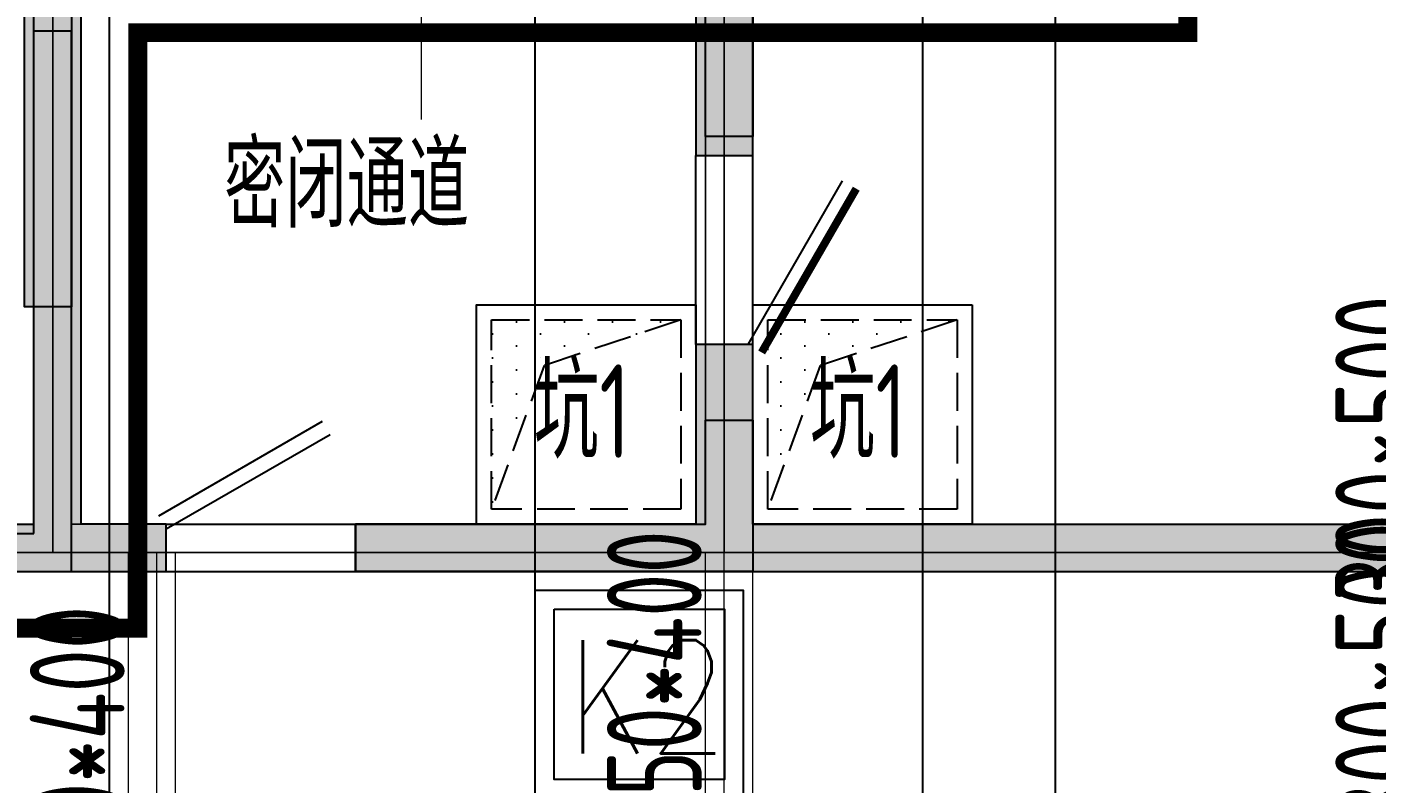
# Model space of a CAD drawing. Extents: x 369444 to 684549, y -549309 to 575337.
# Drawn here: x 394688 to 401824, y 396488 to 400487 of the extents above; entities that cross this region are included whole.
import ezdxf

# ---------------------------------------------------------------- set-up
doc = ezdxf.new("R2010")
doc.units = 0
doc.header["$LTSCALE"] = 1000
doc.header["$MEASUREMENT"] = 0
for name, pattern in [('__DASH', [0.35, 0.25, -0.1]), ('DASH', [0.35, 0.25, -0.1]), ('DOTE', [2.42, 2, -0.2, 0.02, -0.2])]:
    doc.linetypes.add(name, pattern=pattern)
for name, color, linetype, lineweight, true_color in [('-1-0-1', 7, 'Continuous', 0, 0xc0c0c0), ('-1-1-2', 7, 'Continuous', 0, 0xc0c0c0), ('-2-0-1', 1, 'Continuous', 0, 0xff0000), ('-2-1-2', 9, 'Continuous', 0, 0x808080), ('1-6-1', 7, 'Continuous', 0, 0x55ff55), ('1-6-2', 7, 'Continuous', 0, 0x55ff55), ('12-6-1', 4, 'Continuous', 0, 0x00ffff), ('12-6-2', 4, 'Continuous', 0, 0x00ffff), ('12-6-5', 4, 'Continuous', 0, 0x00ffff)]:
    doc.layers.add(name, color=color, linetype=linetype, lineweight=lineweight, true_color=true_color)
for name, color, linetype in [('AIRD-PLUM', 122, 'Continuous'), ('DOTE', 1, 'Continuous'), ('PUB_HATCH', 8, 'Continuous'), ('WALL', 9, 'Continuous'), ('WINDOW', 4, 'Continuous'), ('填充', 8, 'Continuous'), ('文字', 2, 'Continuous'), ('车库集水坑', 60, 'Continuous'), ('防火分区线', 7, 'Continuous')]:
    doc.layers.add(name, color=color, linetype=linetype)
doc.layers.add('DOTE2', color=122, linetype='DOTE', lineweight=9)
doc.styles.add('_HZTXT', font='txt.shx', dxfattribs={"width": 0.8, "bigfont": 'HZTXT.shx'})
doc.styles.add('_TCH_DIM', font='SIMPLEX', dxfattribs={"bigfont": 'GBCBIG'})
doc.styles.add('yjkcad', font='yjkeng.shx', dxfattribs={"width": 0.7, "height": 250, "bigfont": 'yjkchn.shx'})
doc.styles.add('说明', font='TSSDENG', dxfattribs={"width": 0.7, "bigfont": 'HZTXT'})

# ---------------------------------------------------------------- blocks, each defined once
blk = doc.blocks.new('22#loudixiayicengjksdf')
at = {"layer": 'WALL'}
h = blk.add_hatch(color=0, dxfattribs=at)
h.dxf.hatch_style = 1
h.paths.add_polyline_path([(-183057.3, -69118.8), (-183057.3, -68618.8), (-183557.3, -68618.8), (-183557.3, -69118.8)], flags=17)
h.paths.add_polyline_path([(-170857.3, -69118.8), (-170857.3, -68618.8), (-171407.3, -68618.8), (-171407.3, -69118.8)], flags=17)
h.paths.add_polyline_path([(-171407.3, -70818.8), (-171157.3, -70818.8), (-171157.3, -70418.8), (-171557.3, -70418.8), (-171557.3, -70818.8)], flags=17)
h.paths.add_polyline_path([(-183507.3, -70818.8), (-183357.3, -70818.8), (-183357.3, -70418.8), (-183757.3, -70418.8), (-183757.3, -70818.8)], flags=17)
h.paths.add_polyline_path([(-168657.3, -64218.8), (-170857.3, -64218.8), (-170857.3, -66418.8), (-170307.3, -66418.8), (-170307.3, -66618.8), (-171107.3, -66618.8), (-171107.3, -63968.8), (-168457.3, -63968.8), (-168457.3, -66618.8), (-169207.3, -66618.8), (-169207.3, -66418.8), (-168657.3, -66418.8)])
h.paths.add_polyline_path([(-179257.3, -73468.8), (-179807.3, -73468.8), (-179807.3, -73218.8), (-179257.3, -73218.8), (-178857.3, -73218.8), (-178857.3, -73468.8), (-179007.3, -73468.8), (-179007.3, -76368.8), (-180757.3, -76368.8), (-180757.3, -76118.8), (-179257.3, -76118.8)])
h.paths.add_polyline_path([(-165957.3, -64218.8), (-166607.3, -64218.8), (-166607.3, -63968.8), (-165707.3, -63968.8), (-165707.3, -65768.8), (-165957.3, -65768.8)])
h.paths.add_polyline_path([(-188307.3, -64018.8), (-188957.3, -64018.8), (-188957.3, -65568.8), (-189207.3, -65568.8), (-189207.3, -63768.8), (-188307.3, -63768.8)])
h.paths.add_polyline_path([(-173307.3, -80968.8), (-174157.3, -80968.8), (-174857.3, -80968.8), (-174857.3, -80718.8), (-174407.3, -80718.8), (-174407.3, -77518.8), (-174157.3, -77518.8), (-174157.3, -80718.8), (-173307.3, -80718.8)])
h.paths.add_polyline_path([(-180757.3, -80968.8), (-181607.3, -80968.8), (-181607.3, -80718.8), (-180757.3, -80718.8), (-180757.3, -77518.8), (-180507.3, -77518.8), (-180507.3, -80718.8), (-180057.3, -80718.8), (-180057.3, -80968.8)])
h.paths.add_polyline_path([(-175107.3, -73468.8), (-175657.3, -73468.8), (-175657.3, -76118.8), (-174157.3, -76118.8), (-174157.3, -76368.8), (-175907.3, -76368.8), (-175907.3, -73468.8), (-176057.3, -73468.8), (-176057.3, -73218.8), (-175657.3, -73218.8), (-175107.3, -73218.8)])
h.paths.add_polyline_path([(-159582.3, -72668.8), (-160057.3, -72668.8), (-160057.3, -74418.8), (-160307.3, -74418.8), (-160307.3, -72668.8), (-160407.3, -72668.8), (-160407.3, -72418.8), (-160057.3, -72418.8), (-159582.3, -72418.8)])
h.paths.add_polyline_path([(-163357.3, -80968.8), (-163657.3, -80968.8), (-164057.3, -80968.8), (-164057.3, -80718.8), (-163907.3, -80718.8), (-163907.3, -77118.8), (-163657.3, -77118.8), (-163657.3, -80718.8), (-163357.3, -80718.8)])
h.paths.add_polyline_path([(-166757.3, -80968.8), (-167782.3, -80968.8), (-168557.3, -80968.8), (-168557.3, -80718.8), (-167807.3, -80718.8), (-167807.3, -77018.8), (-167507.3, -77018.8), (-167507.3, -80718.8), (-166757.3, -80718.8)])
h.paths.add_polyline_path([(-191007.3, -75018.8), (-191007.3, -75818.8), (-193107.3, -75818.8), (-193107.3, -75568.8), (-191257.3, -75568.8), (-191257.3, -75018.8)])
h.paths.add_polyline_path([(-183307.3, -66418.8), (-184057.3, -66418.8), (-184057.3, -64018.8), (-186257.3, -64018.8), (-186257.3, -66218.8), (-185707.3, -66218.8), (-185707.3, -66418.8), (-186457.3, -66418.8), (-186457.3, -63768.8), (-183807.3, -63768.8), (-183807.3, -66168.8), (-183307.3, -66168.8)])
h.paths.add_polyline_path([(-171407.3, -73468.8), (-171857.3, -73468.8), (-171857.3, -73218.8), (-171157.3, -73218.8), (-171157.3, -76368.8), (-171407.3, -76368.8)])
h.paths.add_polyline_path([(-183057.3, -73468.8), (-183507.3, -73468.8), (-183507.3, -76368.8), (-183757.3, -76368.8), (-183757.3, -73218.8), (-183057.3, -73218.8)])
h.paths.add_polyline_path([(-187382.3, -80968.8), (-188157.3, -80968.8), (-188157.3, -80718.8), (-187407.3, -80718.8), (-187407.3, -77018.8), (-187107.3, -77018.8), (-187107.3, -80718.8), (-186357.3, -80718.8), (-186357.3, -80968.8)])
h.paths.add_polyline_path([(-191257.3, -80968.8), (-191557.3, -80968.8), (-191557.3, -80718.8), (-191257.3, -80718.8), (-191257.3, -77118.8), (-191007.3, -77118.8), (-191007.3, -80718.8), (-190857.3, -80718.8), (-190857.3, -80968.8)])
h.paths.add_polyline_path([(-194857.3, -72668.8), (-195332.3, -72668.8), (-195332.3, -72418.8), (-194857.3, -72418.8), (-194507.3, -72418.8), (-194507.3, -72668.8), (-194607.3, -72668.8), (-194607.3, -74418.8), (-194857.3, -74418.8)])
h.paths.add_polyline_path([(-157057.3, -81968.8), (-157607.3, -81968.8), (-157607.3, -81718.8), (-157357.3, -81718.8), (-157357.3, -77268.8), (-157057.3, -77268.8)])
h.paths.add_polyline_path([(-197307.3, -81968.8), (-197857.3, -81968.8), (-197857.3, -77268.8), (-197557.3, -77268.8), (-197557.3, -81718.8), (-197307.3, -81718.8)])
h.paths.add_polyline_path([(-165557.3, -72668.8), (-165957.3, -72668.8), (-165957.3, -69118.8), (-166357.3, -69118.8), (-166357.3, -68918.8), (-165707.3, -68918.8), (-165707.3, -72418.8), (-165557.3, -72418.8)])
h.paths.add_polyline_path([(-188957.3, -72668.8), (-189357.3, -72668.8), (-189357.3, -72418.8), (-189207.3, -72418.8), (-189207.3, -68918.8), (-188507.3, -68918.8), (-188507.3, -69118.8), (-188957.3, -69118.8)])
h.paths.add_polyline_path([(-160857.3, -80968.8), (-161557.3, -80968.8), (-161557.3, -80718.8), (-160857.3, -80718.8), (-160857.3, -77818.8), (-160607.3, -77818.8), (-160607.3, -80718.8), (-160607.3, -81718.8), (-160007.3, -81718.8), (-160007.3, -81968.8), (-160857.3, -81968.8)])
h.paths.add_polyline_path([(-187107.3, -71318.8), (-187107.3, -74818.8), (-187407.3, -74818.8), (-187407.3, -71318.8)])
h.paths.add_polyline_path([(-193357.3, -80968.8), (-194057.3, -80968.8), (-194057.3, -81968.8), (-194907.3, -81968.8), (-194907.3, -81718.8), (-194307.3, -81718.8), (-194307.3, -80718.8), (-194307.3, -77818.8), (-194057.3, -77818.8), (-194057.3, -80718.8), (-193357.3, -80718.8)])
h.paths.add_polyline_path([(-167507.3, -71318.8), (-167507.3, -74818.8), (-167807.3, -74818.8), (-167807.3, -71318.8)])
h.paths.add_polyline_path([(-171157.3, -80968.8), (-171507.3, -80968.8), (-171507.3, -80718.8), (-171407.3, -80718.8), (-171407.3, -77518.8), (-171157.3, -77518.8), (-171157.3, -80718.8), (-170957.3, -80718.8), (-170957.3, -80968.8)])
h.paths.add_polyline_path([(-183407.3, -80968.8), (-183757.3, -80968.8), (-183957.3, -80968.8), (-183957.3, -80718.8), (-183757.3, -80718.8), (-183757.3, -77518.8), (-183507.3, -77518.8), (-183507.3, -80718.8), (-183407.3, -80718.8)])
h.paths.add_polyline_path([(-157057.3, -75818.8), (-157757.3, -75818.8), (-157757.3, -75568.8), (-157357.3, -75568.8), (-157357.3, -72668.8), (-157732.3, -72668.8), (-157732.3, -72418.8), (-157057.3, -72418.8)])
h.paths.add_polyline_path([(-197157.3, -75818.8), (-197857.3, -75818.8), (-197857.3, -72418.8), (-197182.3, -72418.8), (-197182.3, -72668.8), (-197557.3, -72668.8), (-197557.3, -75568.8), (-197157.3, -75568.8)])
h.paths.add_polyline_path([(-163907.3, -72668.8), (-163957.3, -72668.8), (-163957.3, -72418.8), (-163657.3, -72418.8), (-163257.3, -72418.8), (-163257.3, -72668.8), (-163657.3, -72668.8), (-163657.3, -73518.8), (-163907.3, -73518.8)])
h.paths.add_polyline_path([(-190957.3, -72668.8), (-191007.3, -72668.8), (-191007.3, -73518.8), (-191257.3, -73518.8), (-191257.3, -72668.8), (-191657.3, -72668.8), (-191657.3, -72418.8), (-191257.3, -72418.8), (-190957.3, -72418.8)])
h.paths.add_polyline_path([(-161807.3, -75818.8), (-163907.3, -75818.8), (-163907.3, -75018.8), (-163657.3, -75018.8), (-163657.3, -75568.8), (-161807.3, -75568.8)])
edge = h.paths.add_edge_path()
edge.add_line((-183557.3, -66418.8), (-183557.3, -66518.8))
edge.add_line((-183557.3, -66518.8), (-183307.3, -66518.8))
edge.add_line((-183307.3, -66518.8), (-183307.3, -66418.8))
edge.add_line((-183507.3, -70818.8), (-183507.3, -71568.8))
edge.add_line((-183507.3, -71568.8), (-185557.3, -71568.8))
edge.add_line((-185557.3, -71568.8), (-185557.3, -71318.8))
edge.add_line((-185557.3, -71318.8), (-183757.3, -71318.8))
edge.add_line((-183757.3, -71318.8), (-183757.3, -70818.8))
edge.add_line((-171157.3, -70818.8), (-171157.3, -71318.8))
edge.add_line((-171157.3, -71318.8), (-169357.3, -71318.8))
edge.add_line((-169357.3, -71318.8), (-169357.3, -71568.8))
edge.add_line((-169357.3, -71568.8), (-171407.3, -71568.8))
edge.add_line((-171407.3, -71568.8), (-171407.3, -70818.8))
h.paths.add_polyline_path([(-171407.3, -71568.8), (-171157.3, -71568.8), (-171157.3, -70818.8), (-171407.3, -70818.8)], flags=16)
h.paths.add_polyline_path([(-171157.3, -71568.8), (-169357.3, -71568.8), (-169357.3, -71318.8), (-171157.3, -71318.8)], flags=16)
h.paths.add_polyline_path([(-183757.3, -71568.8), (-183507.3, -71568.8), (-183507.3, -70818.8), (-183757.3, -70818.8)], flags=16)
h.paths.add_polyline_path([(-185557.3, -71568.8), (-183757.3, -71568.8), (-183757.3, -71318.8), (-185557.3, -71318.8)], flags=16)
at = {"layer": 'WALL', "color": 0, "elevation": 14}
for points in [[(-194857.3, -72668.8), (-195332.3, -72668.8), (-195332.3, -72418.8), (-194857.3, -72418.8), (-194507.3, -72418.8), (-194507.3, -72668.8), (-194607.3, -72668.8), (-194607.3, -74418.8), (-194857.3, -74418.8)], [(-190957.3, -72668.8), (-191007.3, -72668.8), (-191007.3, -73518.8), (-191257.3, -73518.8), (-191257.3, -72668.8), (-191657.3, -72668.8), (-191657.3, -72418.8), (-191257.3, -72418.8), (-190957.3, -72418.8)], [(-191007.3, -75018.8), (-191007.3, -75818.8), (-193107.3, -75818.8), (-193107.3, -75568.8), (-191257.3, -75568.8), (-191257.3, -75018.8)]]:
    blk.add_lwpolyline(points, close=True, dxfattribs=at)
blk = doc.blocks.new('$DorLib2D$00000179')
at = {"color": 0}
for p, q in [((-0.54, 0.1693), (0.326, 0.6693)), ((-0.5, 0.1), (0.366, 0.6))]:
    blk.add_line(p, q, dxfattribs=at)
blk = doc.blocks.new('$DorLib2D$00000192')
at = {"color": 0}
blk.add_line((-0.5, 0.125), (0.366, 0.625), dxfattribs=at)
at = {"color": 0, "const_width": 0.0417}
blk.add_lwpolyline([(-0.5417, 0.1972), (0.3244, 0.6972)], dxfattribs=at)
blk = doc.blocks.new('JSK1000')
at = {"layer": 'AIRD-PLUM'}
h = blk.add_hatch(dxfattribs=at)
h.set_pattern_fill('DOTS', color=8, scale=80, style=0)
h.set_pattern_definition([(0, (-20, -20), (63.5, 127), [0, -127])])
h.paths.add_polyline_path([(80, 1080), (80, 80), (321, 803.3), (1080, 1080)])
at = {"layer": 'AIRD-PLUM', "ltscale": 0.25}
blk.add_lwpolyline([(0, 0), (1160, 0), (1160, 1160), (0, 1160)], close=True, dxfattribs=at)
at = {"layer": 'AIRD-PLUM', "color": 8, "linetype": 'DASH', "ltscale": 0.8}
blk.add_lwpolyline([(80, 80), (1080, 80), (1080, 1080), (80, 1080)], close=True, dxfattribs=at)
blk.add_lwpolyline([(80, 80), (321, 803.3), (1080, 1080)], dxfattribs=at)
blk = doc.blocks.new('A$C69B9310D')
at = {"layer": 'AIRD-PLUM', "xscale": -1, "rotation": 90}
blk.add_blockref('JSK1000', (1160, 1160), dxfattribs=at)
at = {"layer": '文字', "style": '说明', "width": 0.7}
blk.add_text('坑1', height=495, dxfattribs=at).set_placement((302.3, 349.9))

msp = doc.modelspace()

# ---------------------------------------------------------------- hatches: boundary and pattern name
at = {"layer": 'PUB_HATCH'}
for points in [[(394857.9, 397773.6), (394974.6, 397857), (394974.6, 400757), (394724.6, 401007), (394724.6, 397857)], [(398224.6, 400757), (398224.6, 399807), (398524.6, 399807), (398524.6, 400757), (398391.3, 400840.3)], [(398524.6, 397857), (398524.6, 398807), (398224.6, 398807), (398224.6, 397857), (398384.6, 397807)], [(391974.6, 397857), (391724.6, 397607), (394874.6, 397607), (394857.9, 397773.6), (394724.6, 397857)], [(394874.6, 397607), (395424.6, 397607), (395424.6, 397857), (394974.6, 397857), (394857.9, 397773.6)], [(398224.6, 397857), (396424.6, 397857), (396424.6, 397607), (398424.6, 397607), (398384.6, 397807)], [(398384.6, 397807), (398424.6, 397607), (400274.6, 397607), (400274.6, 397857), (398524.6, 397857)], [(400274.6, 397857), (400274.6, 397607), (402424.6, 397607), (402174.6, 397857)]]:
    msp.add_hatch(color=256, dxfattribs=at).paths.add_polyline_path(points)

# ---------------------------------------------------------------- linework, layer by layer
at = {"layer": '-1-0-1', "color": 0}
for p in [(398374.3, 399906.9, -3600), (394824.3, 399006.9, -3600), (398374.3, 398406.9, -3600), (394824.3, 397706.9, -3600), (395374.3, 397706.9, -3600), (396474.3, 397706.9, -3600), (398374.3, 397706.9, -3600)]:
    msp.add_point(p, dxfattribs=at)
at = {"layer": '-1-1-2', "color": 0}
for p, q in [((398374.3, 399906.9, -3600), (398374.3, 399906.9)), ((394824.3, 399006.9, -3600), (394824.3, 399006.9)), ((398374.3, 398406.9, -3600), (398374.3, 398406.9)), ((394824.3, 397706.9, -3600), (394824.3, 397706.9)), ((395374.3, 397706.9, -3600), (395374.3, 397706.9)), ((396474.3, 397706.9, -3600), (396474.3, 397706.9)), ((398374.3, 397706.9, -3600), (398374.3, 397706.9))]:
    msp.add_line(p, q, dxfattribs=at)
at = {"layer": '-2-0-1', "color": 0}
for p, q in [((394824.3, 399006.9, -3600), (394824.3, 400906.9, -3600)), ((398374.3, 399906.9, -3600), (398374.3, 400906.9, -3600)), ((398374.3, 398406.9, -3600), (398374.3, 399906.9, -3600)), ((394824.3, 397706.9, -3600), (394824.3, 399006.9, -3600)), ((398374.3, 397706.9, -3600), (398374.3, 398406.9, -3600)), ((393574.3, 397706.9, -3600), (394824.3, 397706.9, -3600)), ((394824.3, 397706.9, -3600), (395374.3, 397706.9, -3600)), ((395374.3, 395506.9, -3600), (395374.3, 397706.9, -3600)), ((395374.3, 397706.9, -3600), (396474.3, 397706.9, -3600)), ((396474.3, 397706.9, -3600), (398374.3, 397706.9, -3600)), ((398374.3, 396306.9, -3600), (398374.3, 397706.9, -3600)), ((398374.3, 397706.9, -3600), (402274.3, 397706.9, -3600))]:
    msp.add_line(p, q, dxfattribs=at)
at = {"layer": '-2-1-2', "color": 0}
for p, q in [((394824.3, 399006.9), (394824.3, 400906.9)), ((398374.3, 399906.9), (398374.3, 400906.9)), ((398374.3, 398406.9), (398374.3, 399906.9)), ((394824.3, 397706.9), (394824.3, 399006.9)), ((398374.3, 397706.9), (398374.3, 398406.9)), ((393574.3, 397706.9), (394824.3, 397706.9)), ((394824.3, 397706.9), (395374.3, 397706.9)), ((395374.3, 395506.9), (395374.3, 397706.9)), ((395374.3, 397706.9), (396474.3, 397706.9)), ((396474.3, 397706.9), (398374.3, 397706.9)), ((398374.3, 396306.9), (398374.3, 397706.9)), ((398374.3, 397706.9), (402274.3, 397706.9))]:
    msp.add_line(p, q, dxfattribs=at)
at = {"layer": '1-6-1', "color": 0}
for p, q in [((394924.3, 400756.9), (394924.3, 399006.9)), ((394924.3, 399006.9, -3600), (394924.3, 400756.9, -3600)), ((398274.3, 400756.9, -3600), (398274.3, 399906.9, -3600)), ((398274.3, 399906.9), (398274.3, 400756.9)), ((398524.3, 400756.9), (398524.3, 399906.9)), ((398524.3, 399906.9, -3600), (398524.3, 400756.9, -3600)), ((398274.3, 399906.9, -3600), (398274.3, 399906.9)), ((398274.3, 399906.9, -3600), (398274.3, 398406.9, -3600)), ((398274.3, 399906.9), (398274.3, 399906.9, -3600)), ((398274.3, 398406.9), (398274.3, 399906.9)), ((398524.3, 399906.9), (398524.3, 399906.9, -3600)), ((398524.3, 399906.9), (398524.3, 398406.9)), ((398524.3, 399906.9, -3600), (398524.3, 399906.9)), ((398524.3, 398406.9, -3600), (398524.3, 399906.9, -3600)), ((394924.3, 399006.9), (394924.3, 399006.9, -3600)), ((394924.3, 399006.9), (394924.3, 397856.9)), ((394924.3, 399006.9, -3600), (394924.3, 399006.9)), ((394924.3, 397856.9, -3600), (394924.3, 399006.9, -3600)), ((398274.3, 398406.9, -3600), (398274.3, 397856.9, -3600)), ((398274.3, 398406.9), (398274.3, 398406.9, -3600)), ((398274.3, 397856.9), (398274.3, 398406.9)), ((398274.3, 398406.9, -3600), (398274.3, 398406.9)), ((398524.3, 398406.9), (398524.3, 397856.9)), ((398524.3, 398406.9, -3600), (398524.3, 398406.9)), ((398524.3, 397856.9, -3600), (398524.3, 398406.9, -3600)), ((398524.3, 398406.9), (398524.3, 398406.9, -3600)), ((394924.3, 397856.9), (394924.3, 397856.9, -3600)), ((394924.3, 397856.9, -3600), (394924.3, 397856.9)), ((395374.3, 397856.9, -3600), (394924.3, 397856.9, -3600)), ((394924.3, 397856.9), (395374.3, 397856.9)), ((395374.3, 397856.9, -3600), (395374.3, 397856.9)), ((396474.3, 397856.9, -3600), (395374.3, 397856.9, -3600)), ((395374.3, 397856.9), (396474.3, 397856.9)), ((395374.3, 397856.9), (395374.3, 397856.9, -3600)), ((396474.3, 397856.9, -3600), (396474.3, 397856.9)), ((398274.3, 397856.9, -3600), (396474.3, 397856.9, -3600)), ((396474.3, 397856.9), (398274.3, 397856.9)), ((396474.3, 397856.9), (396474.3, 397856.9, -3600)), ((398274.3, 397856.9), (398274.3, 397856.9, -3600)), ((398274.3, 397856.9, -3600), (398274.3, 397856.9)), ((398524.3, 397856.9), (398524.3, 397856.9, -3600)), ((398524.3, 397856.9, -3600), (398524.3, 397856.9)), ((402124.3, 397856.9, -3600), (398524.3, 397856.9, -3600)), ((398524.3, 397856.9), (402124.3, 397856.9)), ((394824.3, 397606.9), (393574.3, 397606.9)), ((393574.3, 397606.9, -3600), (394824.3, 397606.9, -3600)), ((394824.3, 397606.9), (394824.3, 397606.9, -3600)), ((395374.3, 397606.9), (394824.3, 397606.9)), ((394824.3, 397606.9, -3600), (395374.3, 397606.9, -3600)), ((394824.3, 397606.9, -3600), (394824.3, 397606.9)), ((395374.3, 397606.9), (395374.3, 397606.9, -3600)), ((396474.3, 397606.9), (395374.3, 397606.9)), ((395374.3, 397606.9, -3600), (396474.3, 397606.9, -3600)), ((395374.3, 397606.9, -3600), (395374.3, 397606.9)), ((396474.3, 397606.9), (396474.3, 397606.9, -3600)), ((398374.3, 397606.9), (396474.3, 397606.9)), ((396474.3, 397606.9, -3600), (398374.3, 397606.9, -3600)), ((396474.3, 397606.9, -3600), (396474.3, 397606.9)), ((398374.3, 397606.9, -3600), (398374.3, 397606.9)), ((398374.3, 397606.9), (398374.3, 397606.9, -3600)), ((402424.3, 397606.9), (398374.3, 397606.9)), ((398374.3, 397606.9, -3600), (402424.3, 397606.9, -3600))]:
    msp.add_line(p, q, dxfattribs=at)
at = {"layer": '1-6-2', "color": 0}
for p, q in [((394824.3, 400906.9), (394824.3, 399006.9)), ((394824.3, 399006.9, -3600), (394824.3, 400906.9, -3600)), ((398374.3, 400906.9), (398374.3, 399906.9)), ((398374.3, 399906.9, -3600), (398374.3, 400906.9, -3600)), ((398374.3, 399906.9), (398374.3, 399906.9, -3600)), ((398374.3, 399906.9), (398374.3, 398406.9)), ((398374.3, 399906.9, -3600), (398374.3, 399906.9)), ((398374.3, 398406.9, -3600), (398374.3, 399906.9, -3600)), ((394824.3, 399006.9), (394824.3, 399006.9, -3600)), ((394824.3, 399006.9), (394824.3, 397706.9)), ((394824.3, 399006.9, -3600), (394824.3, 399006.9)), ((394824.3, 397706.9, -3600), (394824.3, 399006.9, -3600)), ((398374.3, 398406.9), (398374.3, 397706.9)), ((398374.3, 398406.9, -3600), (398374.3, 398406.9)), ((398374.3, 397706.9, -3600), (398374.3, 398406.9, -3600)), ((398374.3, 398406.9), (398374.3, 398406.9, -3600)), ((394824.3, 397706.9), (393574.3, 397706.9)), ((393574.3, 397706.9, -3600), (394824.3, 397706.9, -3600)), ((394824.3, 397706.9), (394824.3, 397706.9, -3600)), ((394824.3, 397706.9), (394824.3, 397706.9, -3600)), ((395374.3, 397706.9), (394824.3, 397706.9)), ((394824.3, 397706.9, -3600), (395374.3, 397706.9, -3600)), ((394824.3, 397706.9, -3600), (394824.3, 397706.9)), ((395374.3, 397706.9), (395374.3, 397706.9, -3600)), ((396474.3, 397706.9), (395374.3, 397706.9)), ((395374.3, 397706.9, -3600), (396474.3, 397706.9, -3600)), ((395374.3, 397706.9, -3600), (395374.3, 397706.9)), ((396474.3, 397706.9), (396474.3, 397706.9, -3600)), ((398374.3, 397706.9), (396474.3, 397706.9)), ((396474.3, 397706.9, -3600), (398374.3, 397706.9, -3600)), ((396474.3, 397706.9, -3600), (396474.3, 397706.9)), ((398374.3, 397706.9, -3600), (398374.3, 397706.9)), ((398374.3, 397706.9), (398374.3, 397706.9, -3600)), ((398374.3, 397706.9), (398374.3, 397706.9, -3600)), ((402274.3, 397706.9), (398374.3, 397706.9)), ((398374.3, 397706.9, -3600), (402274.3, 397706.9, -3600))]:
    msp.add_line(p, q, dxfattribs=at)
at = {"layer": '12-6-1', "color": 0}
for p, q in [((395224.3, 397706.9), (395474.3, 397706.9)), ((395224.3, 397706.9, -400), (395224.3, 397706.9)), ((395474.3, 397706.9, -400), (395224.3, 397706.9, -400)), ((395224.3, 395506.9), (395224.3, 397706.9)), ((395224.3, 395506.9, -400), (395224.3, 397706.9, -400)), ((395474.3, 397706.9), (395474.3, 397706.9, -400)), ((395474.3, 395506.9), (395474.3, 397706.9)), ((395474.3, 395506.9, -400), (395474.3, 397706.9, -400)), ((398274.3, 397706.9), (398524.3, 397706.9)), ((398274.3, 397706.9, -400), (398274.3, 397706.9)), ((398524.3, 397706.9, -400), (398274.3, 397706.9, -400)), ((398274.3, 396306.9), (398274.3, 397706.9)), ((398274.3, 396306.9, -400), (398274.3, 397706.9, -400)), ((398524.3, 397706.9), (398524.3, 397706.9, -400)), ((398524.3, 396306.9), (398524.3, 397706.9)), ((398524.3, 396306.9, -400), (398524.3, 397706.9, -400))]:
    msp.add_line(p, q, dxfattribs=at)
at = {"layer": '12-6-2', "color": 0}
for p, q in [((395374.3, 395506.9), (395374.3, 397706.9)), ((398374.3, 396306.9), (398374.3, 397706.9))]:
    msp.add_line(p, q, dxfattribs=at)
at = {"layer": 'DOTE', "color": 8}
for p, q in [((395124.5, 59364.2), (395124.5, 476704.8)), ((397374.5, 59364.2), (397374.5, 476704.8)), ((399424.5, 261807), (399424.5, 476704.8)), ((400124.5, 261807), (400124.5, 476704.8))]:
    msp.add_line(p, q, dxfattribs=at)
at = {"layer": 'DOTE2', "linetype": 'DOTE', "ltscale": 0.5}
msp.add_lwpolyline([(396774.5, 399996.9), (396774.5, 408414.1)], dxfattribs=at)
at = {"layer": 'WALL'}
for p, q in [((394724.6, 397857), (394724.6, 401007)), ((394974.6, 397857), (394974.6, 400757)), ((398224.6, 400757), (398224.6, 399807)), ((398524.6, 399807), (398524.6, 400757)), ((398224.6, 399807), (398524.6, 399807)), ((398524.6, 398807), (398224.6, 398807)), ((398224.6, 398807), (398224.6, 397857)), ((398524.6, 397857), (398524.6, 398807)), ((391974.6, 397857), (394724.6, 397857)), ((395424.6, 397857), (394974.6, 397857)), ((395424.6, 397607), (395424.6, 397857)), ((398224.6, 397857), (396424.6, 397857)), ((396424.6, 397857), (396424.6, 397607)), ((398524.6, 397857), (400274.6, 397857)), ((400274.6, 397857), (402174.6, 397857)), ((391724.6, 397607), (394874.6, 397607)), ((394874.6, 397607), (395424.6, 397607)), ((396424.6, 397607), (398424.6, 397607)), ((398424.6, 397607), (400274.6, 397607)), ((400274.6, 397607), (402424.6, 397607))]:
    msp.add_line(p, q, dxfattribs=at)
at = {"layer": 'WALL', "linetype": 'ByBlock'}
for p, q in [((394724.5, 397807), (394724.5, 400466.6)), ((394724.5, 400466.6), (394924.5, 400466.6)), ((394924.5, 397607), (394924.5, 400466.6)), ((392174.5, 397807), (394724.5, 397807)), ((392174.5, 397607), (394924.5, 397607))]:
    msp.add_line(p, q, dxfattribs=at)
at = {"layer": 'WINDOW', "color": 0}
for p, q in [((398224.6, 398807, 0), (398224.6, 399807, 0)), ((398524.6, 398807, 0), (398524.6, 399807, 0)), ((395424.6, 397857, -0.2), (396424.6, 397857, -0.2)), ((395424.6, 397607, -0.2), (396424.6, 397607, -0.2))]:
    msp.add_line(p, q, dxfattribs=at)
at = {"layer": '车库集水坑', "lineweight": -2, "elevation": 0}
for points in [[(397374.5, 397507), (398474.5, 397507), (398474.5, 396407), (397374.5, 396407)], [(397474.5, 397407), (398374.5, 397407), (398374.5, 396507), (397474.5, 396507)]]:
    msp.add_lwpolyline(points, close=True, dxfattribs=at)
at = {"layer": '防火分区线', "color": 3, "linetype": 'DASH', "ltscale": 8, "const_width": 100}
msp.add_lwpolyline([(418574.5, 423406.9), (418574.5, 409642.7), (418974.5, 409642.7), (418974.5, 405606.9), (415974.5, 405606.9), (415974.5, 404557.1), (412674.5, 404557.1), (412674.5, 406406.9), (411674.5, 406406.9), (411674.5, 402357.1), (408624.5, 402357.2), (408624.5, 406506.9), (406524.5, 406506.9), (406524.5, 409106.9), (400824.5, 409106.9), (400824.5, 400456.9), (395274.5, 400456.9), (395274.5, 397307), (391374.5, 397307), (391374.5, 400456.9), (379874.5, 400456.9), (379874.5, 449257)], dxfattribs=at)
at = {"layer": '防火分区线', "linetype": '__DASH', "lineweight": -2, "ltscale": 8, "const_width": 100}
msp.add_lwpolyline([(405224.5, 354606.9), (405224.5, 392657.1), (405474.5, 392657.1), (405474.5, 403157.2), (408624.5, 403157.2), (408624.5, 406506.9), (406524.5, 406506.9), (406524.5, 409106.9), (400824.5, 409106.9), (400824.5, 400456.9), (395274.5, 400456.9), (395274.5, 397307), (391374.5, 397307), (391374.5, 400456.9), (380674.5, 400456.9), (380674.5, 305556.2)], dxfattribs=at)

# ---------------------------------------------------------------- block references
at = {"layer": 'WALL', "color": 8}
msp.add_blockref('22#loudixiayicengjksdf', (589531.8, 473425.8, -14), dxfattribs=at)
at = {"layer": 'WINDOW', "color": 0, "xscale": -1000, "yscale": 1000, "zscale": 1000, "rotation": 270}
msp.add_blockref('$DorLib2D$00000192', (398374.6, 399307), dxfattribs=at)
at = {"layer": 'WINDOW', "color": 0, "xscale": 1000, "yscale": 1000, "zscale": 1000}
msp.add_blockref('$DorLib2D$00000179', (395924.6, 397732), dxfattribs=at)
at = {"layer": '填充'}
for p in [(397064.6, 397857, 0), (398524.6, 397857, 0)]:
    msp.add_blockref('A$C69B9310D', p, dxfattribs=at)

# ---------------------------------------------------------------- texts
at = {"color": 2, "style": '_TCH_DIM'}
msp.add_text('密闭通道', height=450, rotation=0, dxfattribs=at).set_placement((395730, 399425.7, 0))
at = {"layer": '12-6-5', "color": 0, "char_height": 500, "attachment_point": 8, "rotation": 90, "style": 'yjkcad'}
for s, insert in [('300*500', (402104.3, 398256.9)), ('300*500', (402104.3, 397056.9)), ('250*400', (398254.3, 397006.9)), ('250*400', (395204.3, 396606.9))]:
    msp.add_mtext(s, dxfattribs=dict(at, insert=insert))
at = {"layer": '车库集水坑', "lineweight": -2, "style": '_HZTXT', "width": 0.8}
msp.add_text('K2', height=600, dxfattribs=at).set_placement((397545.1, 396644.1, 0))

doc.saveas('drawing.dxf')
